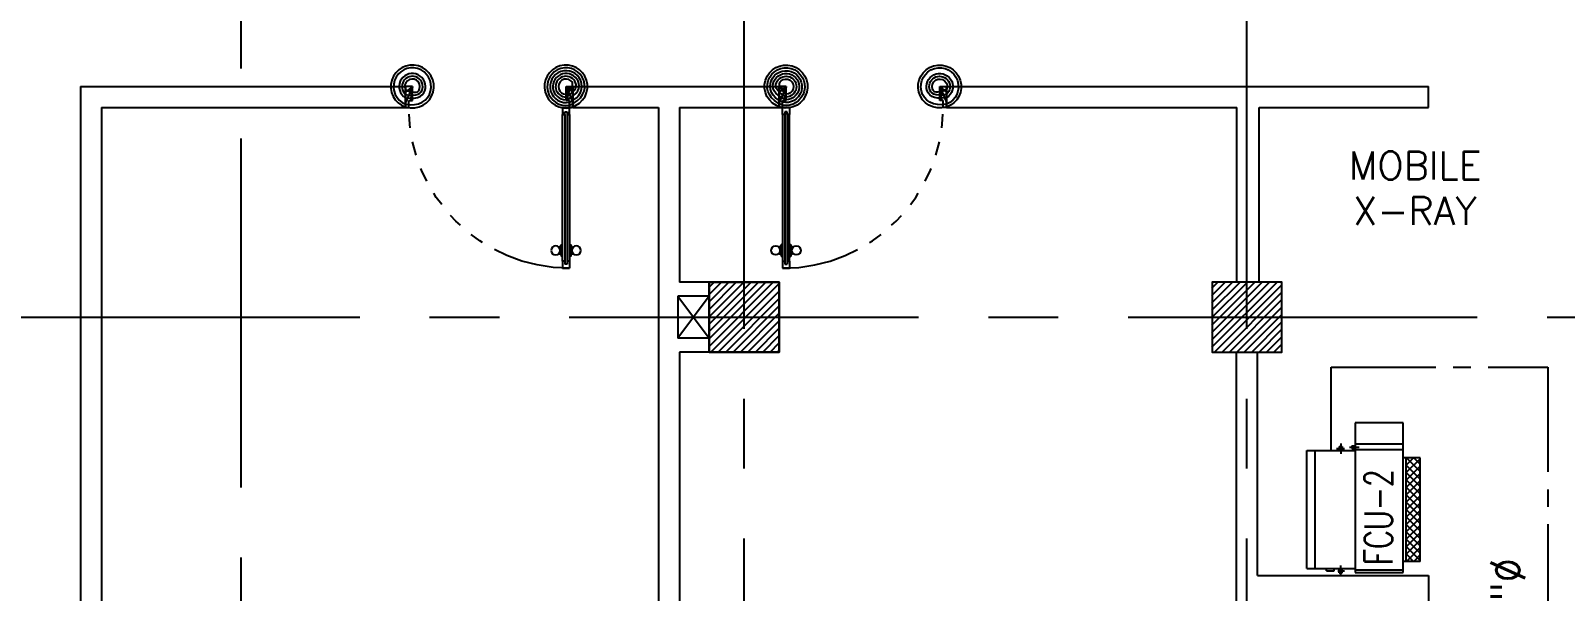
# Model space of a CAD drawing. Extents: x 417866242 to 417866861, y 43498051 to 43498155.
# Drawn here: x 417866798.56 to 417866809.55, y 43498117.68 to 43498121.69 of the extents above; entities that cross this region are included whole.
import ezdxf
from ezdxf.enums import TextEntityAlignment as Align

# ---------------------------------------------------------------- set-up
doc = ezdxf.new("R2010")
doc.units = 0
doc.header["$MEASUREMENT"] = 0
for name, pattern in [('CENTER2', [1.125, 0.75, -0.125, 0.125, -0.125]), ('CENTERX2', [4, 2.5, -0.5, 0.5, -0.5]), ('HIDDEN', [0.375, 0.25, -0.125])]:
    doc.linetypes.add(name, pattern=pattern)
doc.layers.get('0').update_dxf_attribs({"linetype": 'CONTINUOUS'})
for name, color, linetype in [('AC-CH', 6, 'CENTER2'), ('AC-CHT', 2, 'CONTINUOUS'), ('AXES', 11, 'CENTERX2'), ('COL', 11, 'CONTINUOUS'), ('DOOR', 11, 'CONTINUOUS'), ('FCU', 6, 'CONTINUOUS'), ('HAT', 11, 'CONTINUOUS'), ('RM-NAME', 11, 'CONTINUOUS'), ('SHAFT', 11, 'CONTINUOUS'), ('TEXTN', 2, 'CONTINUOUS'), ('WALL', 11, 'CONTINUOUS')]:
    doc.layers.add(name, color=color, linetype=linetype)
doc.styles.add('KHRS2', font='ROMANS.shx', dxfattribs={"height": 200})
doc.styles.add('ROMANS', font='ROMANS.shx', dxfattribs={"width": 0.6})

# ---------------------------------------------------------------- blocks, each defined once
blk = doc.blocks.new('DOOR100')
at = {"layer": 'DOOR', "color": 7, "linetype": 'ByBlock'}
for p, q in [((-82.20000000018626, 1127.642457221402), (-82.20000000018626, 1217.642457221402)), ((-75.00000000011642, 1217.642457221402), (-82.20000000018626, 1217.642457221402)), ((-75.00000000011642, 1250), (-74.99999999959255, 1300.000000000029)), ((-75.00000000011642, 1300), (-25.00000000011642, 1300)), ((-25.00000000011642, 1300), (-75.00000000011642, 1300)), ((-58.00000000011642, 1250), (-75.00000000011642, 1250)), ((-58.00000000011642, 1250), (-58.00000000011642, 1270)), ((-42.00000000011642, 1270), (-58.00000000011642, 1270)), ((-42.00000000011642, 1250), (-42.00000000011642, 1270)), ((-25.00000000011642, 1250), (-42.00000000011642, 1250)), ((-25.00000000011642, 1250), (-25.00000000011642, 1300)), ((-25.00000000011642, 1217.642457221402), (-17.80000000004657, 1217.642457221402)), ((-17.80000000004657, 1127.642457221402), (-17.80000000004657, 1217.642457221402)), ((-91.20000000018626, 1205.042457221396), (-91.20000000018626, 1140.242457221408)), ((-82.20000000018626, 1205.042457221396), (-91.20000000018626, 1205.042457221396)), ((-82.20000000018626, 1140.242457221408), (-91.20000000018626, 1140.242457221408)), ((-82.20000000018626, 1205.042457221396), (-82.20000000018626, 1140.242457221408)), ((-75.00000000011642, 1127.642457221402), (-82.20000000018626, 1127.642457221402)), ((-25.00000000011642, 1127.642457221402), (-17.80000000004657, 1127.642457221402)), ((-17.80000000004657, 1205.042457221396), (-17.80000000004657, 1140.242457221408)), ((-17.80000000004657, 1205.042457221396), (-8.800000000046566, 1205.042457221396)), ((-17.80000000004657, 1140.242457221408), (-8.800000000046566, 1140.242457221408)), ((-8.800000000046566, 1205.042457221396), (-8.800000000046566, 1140.242457221408)), ((-1200, 0), (-1200, 150)), ((-1200, 150), (-1175, 150)), ((-1200, 150), (-1200, 0)), ((-1150, 0), (-1200, 113.7099299924448)), ((-1175, 150), (-1175, 100)), ((-75, 200), (-58, 200)), ((-75, 150), (-75, 200)), ((-75, 150), (-25, 150)), ((-58, 200), (-58, 180)), ((-58, 180), (-42, 180)), ((-50, 0), (0, 113.7099299924448)), ((-42, 200), (-25, 200)), ((-42, 180), (-42, 200)), ((-25, 200), (-25, 150)), ((0, 150), (-25, 150)), ((-25, 150), (-25, 100)), ((0, 0), (0, 150)), ((0, 150), (0, 0)), ((-1150, 0), (-1200, 40.1457343158545)), ((-1150, 0), (-1200, 0)), ((-1175, 100), (-1150, 100)), ((-1150, 0), (-1163.357286043465, 100)), ((-1150, 100), (-1150, 0)), ((-50, 100), (-50, 0)), ((-50, 0), (-36.64271395653486, 100)), ((-25, 100), (-50, 100)), ((-50, 0), (0, 40.1457343158545)), ((-50, 0), (0, 0))]:
    blk.add_line(p, q, dxfattribs=at)
at = {"layer": 'DOOR', "linetype": 'ByBlock'}
for p, q in [((-75.00000000011642, 1250), (-75, 200)), ((-58, 200), (-58.00000000011642, 1250)), ((-42, 200), (-42.00000000011642, 1250)), ((-25, 200), (-25.00000000011642, 1250))]:
    blk.add_line(p, q, dxfattribs=at)
at = {"layer": 'DOOR', "color": 7, "linetype": 'ByBlock'}
for centre in [(-123.5309442150756, 1172.642457221402), (23.53094421490096, 1172.642457221402)]:
    blk.add_circle(centre, 32.39999999998526, dxfattribs=at)
at = {"layer": 'DOOR', "linetype": 'HIDDEN', "ltscale": 0.5}
blk.add_arc((-24.99999999965075, 149.9999999994106), 1150.000000000618, 90, 179.9999999995831, dxfattribs=at)
at = {"layer": 'DOOR', "color": 7, "linetype": 'ByBlock'}
for centre, radius, start, end in [((-1150, 0), 154.4019578127773, 103.7142292212167, 108.8947114515936), ((-1150, 0), 134.4019578127773, 100.7199763555959, 111.8401506085482), ((-50, 0), 134.4019578127773, 68.15984939145177, 79.28002364440412), ((-50, 0), 114.4019578127773, 64.0838418833441, 77.3774258719247), ((-50, 0), 154.4019578127773, 71.10528854840643, 76.28577077878333), ((-1150, 0), 94.40195781277725, 90, 121.981811965689), ((-1150, 0), 74.40195781277725, 90, 132.2235735847074), ((-1150, 0), 54.40195781277725, 90, 156.7926171089788), ((-1150, 0), 34.40195781277725, 90, 180), ((-1150, 0), 14.40195781277725, 90, 180), ((-50, 0), 94.40195781277725, 58.01818803431096, 90), ((-50, 0), 74.40195781277725, 47.7764264152926, 90), ((-50, 0), 54.40195781277725, 23.20738289102122, 90), ((-50, 0), 34.40195781277725, 0, 90), ((-50, 0), 14.40195781277725, 0, 90)]:
    blk.add_arc(centre, radius, start, end, dxfattribs=at)
blk = doc.blocks.new('*X98')
at = {"color": 0}
for p, q in [((42139.22208648524, 155523.7944497481), (42605.16161054878, 155989.7339738117)), ((42139.22208648524, 155576.8274583371), (42552.12860195979, 155989.7339738117)), ((42139.22208648524, 155629.8604669261), (42499.0955933708, 155989.7339738117)), ((42139.22208648524, 155682.8934755151), (42446.06258478181, 155989.7339738117)), ((42139.22208648524, 155735.9264841041), (42393.02957619282, 155989.7339738117)), ((42139.22208648523, 155788.9594926931), (42339.99656760383, 155989.7339738117)), ((42139.22208648523, 155841.9925012821), (42286.96355901484, 155989.7339738117)), ((42139.22208648522, 155895.025509871), (42233.93055042584, 155989.7339738117)), ((42139.22208648522, 155948.05851846), (42180.89754183685, 155989.7339738117)), ((42158.19461913777, 155489.7339738117), (42639.22208648516, 155970.7614411591)), ((42211.22762772677, 155489.7339738117), (42639.22208648516, 155917.7284325701)), ((42264.26063631575, 155489.7339738117), (42639.22208648517, 155864.6954239811)), ((42317.29364490475, 155489.7339738117), (42639.22208648517, 155811.6624153921)), ((42370.32665349374, 155489.7339738117), (42639.22208648517, 155758.6294068031)), ((42423.35966208273, 155489.7339738117), (42639.22208648518, 155705.5963982141)), ((42476.39267067172, 155489.7339738117), (42639.22208648518, 155652.5633896251)), ((42529.42567926071, 155489.7339738117), (42639.22208648518, 155599.5303810361)), ((42582.45868784971, 155489.7339738117), (42639.22208648518, 155546.4973724472)), ((42635.49169643869, 155489.7339738117), (42639.22208648519, 155493.4643638582))]:
    blk.add_line(p, q, dxfattribs=at)
blk = doc.blocks.new('*X97')
at = {"color": 0}
for p, q in [((38539.2220864853, 155530.0390337996), (38998.91702649739, 155989.7339738117)), ((38539.22208648529, 155583.0720423886), (38945.8840179084, 155989.7339738117)), ((38539.22208648529, 155636.1050509776), (38892.85100931941, 155989.7339738117)), ((38539.22208648529, 155689.1380595666), (38839.81800073042, 155989.7339738117)), ((38539.22208648529, 155742.1710681555), (38786.78499214142, 155989.7339738117)), ((38539.22208648528, 155795.2040767445), (38733.75198355244, 155989.7339738117)), ((38539.22208648528, 155848.2370853335), (38680.71897496344, 155989.7339738117)), ((38539.22208648528, 155901.2700939225), (38627.68596637445, 155989.7339738117)), ((38539.22208648527, 155954.3031025115), (38574.65295778546, 155989.7339738117)), ((38551.95003508638, 155489.7339738117), (39039.22208648522, 155977.0060252105)), ((38604.98304367538, 155489.7339738117), (39039.22208648522, 155923.9730166215)), ((38658.01605226436, 155489.7339738117), (39039.22208648523, 155870.9400080325)), ((38711.04906085336, 155489.7339738117), (39039.22208648523, 155817.9069994435)), ((38764.08206944235, 155489.7339738117), (39039.22208648524, 155764.8739908546)), ((38817.11507803134, 155489.7339738117), (39039.22208648524, 155711.8409822656)), ((38870.14808662033, 155489.7339738117), (39039.22208648524, 155658.8079736766)), ((38923.18109520932, 155489.7339738117), (39039.22208648524, 155605.7749650876)), ((38976.21410379831, 155489.7339738117), (39039.22208648524, 155552.7419564986)), ((39029.2471123873, 155489.7339738117), (39039.22208648525, 155499.7089479096))]:
    blk.add_line(p, q, dxfattribs=at)
blk = doc.blocks.new('COL50')
at = {"layer": 'COL'}
blk.add_lwpolyline([(-249.9999999999709, 250), (-249.9999999999418, -250), (250, -250), (249.9999999999709, 250)], close=True, dxfattribs=at)
blk = doc.blocks.new('RM1')
at = {"layer": 'RM-NAME', "style": 'ROMANS'}
for tag, p in [('ROOMNAME1', (0, 323.8095238059759)), ('ROOMNAME2', (0, 0))]:
    blk.add_attdef(tag, text='', height=200, dxfattribs=at).set_placement(p, align=Align.MIDDLE)
blk = doc.blocks.new('*X39')
at = {"color": 0}
for p, q in [((16890.47746209932, -2466.570672882412), (16943.4517006644, -2413.596434317336)), ((16990.47746209933, -2512.466117304769), (16891.6077791119, -2413.596434317336)), ((16990.47746209933, -2459.433108715778), (16944.64078770089, -2413.596434317336)), ((16890.47746209932, -2519.603681471403), (16990.47746209933, -2419.603681471401)), ((16990.47746209933, -2565.49912589376), (16890.47746209932, -2465.499125893757)), ((16890.47746209932, -2572.636690060394), (16990.47746209933, -2472.636690060392)), ((16990.47746209933, -2618.532134482751), (16890.47746209932, -2518.532134482748)), ((16890.47746209932, -2625.669698649385), (16990.47746209933, -2525.669698649383)), ((16990.47746209933, -2671.565143071742), (16890.47746209932, -2571.565143071739)), ((16890.47746209932, -2678.702707238376), (16990.47746209933, -2578.702707238374)), ((16990.47746209933, -2724.598151660733), (16890.47746209932, -2624.59815166073)), ((16890.47746209932, -2731.735715827367), (16990.47746209933, -2631.735715827365)), ((16990.47746209933, -2777.631160249724), (16890.47746209932, -2677.631160249721)), ((16890.47746209932, -2784.768724416358), (16990.47746209933, -2684.768724416357)), ((16990.47746209933, -2830.664168838715), (16890.47746209932, -2730.664168838713)), ((16890.47746209932, -2837.801733005349), (16990.47746209933, -2737.801733005348)), ((16990.47746209933, -2883.697177427706), (16890.47746209932, -2783.697177427704)), ((16890.47746209932, -2890.83474159434), (16990.47746209933, -2790.834741594339)), ((16990.47746209933, -2936.730186016697), (16890.47746209932, -2836.730186016694)), ((16890.47746209932, -2943.867750183331), (16990.47746209933, -2843.86775018333)), ((16990.47746209933, -2989.763194605689), (16890.47746209932, -2889.763194605686)), ((16890.47746209932, -2996.900758772323), (16990.47746209933, -2896.900758772321)), ((16990.47746209933, -3042.796203194679), (16890.47746209932, -2942.796203194677)), ((16890.47746209932, -3049.933767361314), (16990.47746209933, -2949.933767361312)), ((16990.47746209933, -3095.82921178367), (16890.47746209932, -2995.829211783668)), ((16890.47746209932, -3102.966775950305), (16990.47746209933, -3002.966775950303)), ((16990.47746209933, -3148.862220372662), (16890.47746209932, -3048.862220372659)), ((16891.53081232129, -3154.946434317336), (16990.47746209933, -3055.999784539294)), ((16943.52866745501, -3154.946434317336), (16890.47746209932, -3101.89522896165)), ((16944.56382091028, -3154.946434317336), (16990.47746209933, -3109.032793128285))]:
    blk.add_line(p, q, dxfattribs=at)
blk = doc.blocks.new('WHE06')
at = {"color": 3}
for p, q in [((688.9750000238419, 621.5), (346.0749999880791, 621.5)), ((346.0749999880791, 621.5), (346.0749999880791, 469.1000000014901)), ((688.9750000238419, 469.1000000014901), (688.9750000238419, 621.5)), ((232.1000000238419, 452.25), (232.1000000238419, 422.25)), ((232.1000000238419, 452.25), (252.1000000238419, 452.25)), ((242.1000000238419, 472.1842434704304), (242.1000000238419, 399.4801759719849)), ((252.1000000238419, 452.25), (252.1000000238419, 422.25)), ((304.9940044879913, 447.6499999985099), (373.2827185988426, 447.6499999985099)), ((321.0749999880791, 457.6499999985099), (321.0749999880791, 437.6499999985099)), ((321.0749999880791, 457.6499999985099), (346.0749999880791, 457.6499999985099)), ((60.32499998807907, -422.25), (60.32499998807907, 422.25)), ((212.2971614003181, 437.25), (269.0589052438736, 437.25)), ((321.0749999880791, 437.6499999985099), (346.0749999880791, 437.6499999985099)), ((346.0749999880791, 430.4178223386407), (688.9750000238419, 430.4178223386407)), ((811.1999999880791, 370.6749999970198), (688.9750000238419, 370.6749999970198)), ((711.1999999880791, -370.6749999970198), (711.1999999880791, 370.6749999970198)), ((811.1999999880791, -370.6749999970198), (811.1999999880791, 370.6749999970198)), ((141.6357128024101, -437.25), (141.6357128024101, -422.25)), ((141.6357128024101, -437.25), (196.5700032711029, -437.25)), ((196.5700032711029, -437.25), (196.5700032711029, -422.25)), ((221.3790392279625, -437.25), (269.0589052438736, -437.25)), ((232.1000000238419, -452.25), (232.1000000238419, -422.25)), ((242.1000000238419, -472.1842434704304), (242.1000000238419, -399.4801759719849)), ((252.1000000238419, -452.25), (252.1000000238419, -422.25)), ((346.0749999880791, -430.4178223386407), (688.9750000238419, -430.4178223386407)), ((811.1999999880791, -370.6749999970198), (688.9750000238419, -370.6749999970198)), ((232.1000000238419, -452.25), (252.1000000238419, -452.25))]:
    blk.add_line(p, q, dxfattribs=at)
at = {"color": 6}
for p, q in [((346.0749999880791, 469.1000000014901), (346.0749999880791, -450.8250000029802)), ((688.9750000238419, 469.1000000014901), (346.0749999880791, 469.1000000014901)), ((688.9750000238419, -450.8250000029802), (688.9750000238419, 469.1000000014901)), ((0, -422.25), (0, 422.25)), ((0, 422.25), (346.0749999880791, 422.25)), ((0, -422.25), (346.0749999880791, -422.25)), ((346.0749999880791, -450.8250000029802), (688.9750000238419, -450.8250000029802))]:
    blk.add_line(p, q, dxfattribs=at)
at = {"color": 11}
blk.add_blockref('*X39', (-16179.27746212482, 2784.271434314549), dxfattribs=at)

msp = doc.modelspace()

# ---------------------------------------------------------------- linework, layer by layer
at = {"layer": 'AC-CH'}
for p, q in [((417866807.870164, 43498118.68419175), (417866807.870164, 43498119.28210611)), ((417866807.870164, 43498119.28210611), (417866809.4232923, 43498119.28210611)), ((417866809.4232923, 43498119.28210611), (417866809.4232923, 43498112.15612842))]:
    msp.add_line(p, q, dxfattribs=at)
at = {"layer": 'AXES'}
for p, q in [((417866803.6684786, 43498075.55546302), (417866803.6684786, 43498154.03293495)), ((417866807.2684786, 43498075.55546302), (417866807.2684786, 43498154.03293495)), ((417866800.0684786, 43498082.41975666), (417866800.0684786, 43498141.23975666)), ((417866778.4170337, 43498119.63975666), (417866847.5084786, 43498119.63975666))]:
    msp.add_line(p, q, dxfattribs=at)
at = {"layer": 'COL'}
msp.add_lwpolyline([(417866803.4184785, 43498119.88975666), (417866803.4184785, 43498119.38975666), (417866803.9184785, 43498119.38975666), (417866803.9184785, 43498119.88975666)], close=True, dxfattribs=at)
at = {"layer": 'SHAFT', "linetype": 'ByBlock'}
for p, q in [((417866803.4184786, 43498119.78975666), (417866803.1934786, 43498119.48975666)), ((417866803.1934786, 43498119.78975666), (417866803.4184786, 43498119.48975666))]:
    msp.add_line(p, q, dxfattribs=at)
at = {"layer": 'WALL'}
for p, q in [((417866798.9184786, 43498121.28975666), (417866801.2434786, 43498121.28975666)), ((417866798.9184786, 43498121.28975666), (417866798.9184786, 43498114.78983147)), ((417866801.2434786, 43498121.28975666), (417866801.2434786, 43498121.13975666)), ((417866802.4434786, 43498121.28975666), (417866803.9184786, 43498121.28975666)), ((417866802.4434786, 43498121.28975666), (417866802.4434786, 43498121.13975666)), ((417866805.1184786, 43498121.28975666), (417866808.5684786, 43498121.28975666)), ((417866799.0684786, 43498121.13975666), (417866799.0684786, 43498113.53975666)), ((417866799.0684786, 43498121.13975666), (417866801.2434786, 43498121.13975666)), ((417866802.4434786, 43498121.13975666), (417866803.0559786, 43498121.13975666)), ((417866803.0559786, 43498121.13975666), (417866803.0559786, 43498113.53975666)), ((417866803.2059786, 43498121.13975666), (417866803.2059786, 43498119.88975666)), ((417866803.2059786, 43498121.13975666), (417866803.9184786, 43498121.13975666)), ((417866805.1184786, 43498121.13975666), (417866807.1965502, 43498121.13975666)), ((417866807.1965502, 43498119.88975666), (417866807.1965502, 43498121.13975666)), ((417866807.3556492, 43498119.88975666), (417866807.3556492, 43498121.13975666)), ((417866807.3556492, 43498121.13975666), (417866808.5684786, 43498121.13975666)), ((417866803.1934786, 43498119.78975666), (417866803.1934786, 43498119.48975666)), ((417866803.2059786, 43498119.38975666), (417866803.2059786, 43498113.88975666)), ((417866807.1934786, 43498117.71475665), (417866807.1934786, 43498119.38975666)), ((417866807.3434786, 43498117.78975666), (417866807.3434786, 43498119.38975666)), ((417866808.5684786, 43498117.78975666), (417866808.5684786, 43498113.38975666)), ((417866807.1934786, 43498113.88975666), (417866807.1934786, 43498117.71475665))]:
    msp.add_line(p, q, dxfattribs=at)
at = {"layer": 'WALL', "linetype": 'ByBlock'}
for p, q in [((417866803.9184786, 43498121.13975666), (417866803.9184786, 43498121.28975666)), ((417866805.1184786, 43498121.13975666), (417866805.1184786, 43498121.28975666)), ((417866808.5684786, 43498121.13975666), (417866808.5684786, 43498121.28975666)), ((417866803.4184786, 43498119.88975666), (417866803.2059786, 43498119.88975666)), ((417866803.4184786, 43498119.78975666), (417866803.1934786, 43498119.78975666)), ((417866803.4184786, 43498119.48975666), (417866803.1934786, 43498119.48975666)), ((417866803.4184786, 43498119.38975666), (417866803.2059786, 43498119.38975666)), ((417866807.3434786, 43498117.78975666), (417866808.5684786, 43498117.78975666))]:
    msp.add_line(p, q, dxfattribs=at)
at = {"layer": 'WALL', "linetype": 'ByBlock', "ltscale": 0.3}
for points in [[(417866803.4184786, 43498119.88975666), (417866803.9184786, 43498119.88975666), (417866803.9184786, 43498119.38975666), (417866803.4184786, 43498119.38975666)], [(417866807.5184786, 43498119.88975666), (417866807.0184786, 43498119.88975666), (417866807.0184786, 43498119.38975666), (417866807.5184786, 43498119.38975666)]]:
    msp.add_lwpolyline(points, close=True, dxfattribs=at)

# ---------------------------------------------------------------- block references
at = {"layer": 'COL', "xscale": 0.0009999871253967285, "yscale": 0.001000002026557922, "zscale": 0.001}
msp.add_blockref('COL50', (417866807.2684785, 43498119.63975666), dxfattribs=at)
at = {"layer": 'DOOR', "yscale": 0.001000002026557922, "zscale": 0.001, "rotation": 180}
for p, xscale in [((417866802.4434786, 43498121.28975666), -0.0009999871253967285), ((417866803.9184786, 43498121.28975666), 0.0009999871253967285)]:
    msp.add_blockref('DOOR100', p, dxfattribs=dict(at, xscale=xscale))
at = {"layer": 'FCU', "linetype": 'ByBlock', "xscale": 0.0009999871253967285, "yscale": 0.001000002026557922, "zscale": 0.001}
msp.add_blockref('WHE06', (417866807.6971287, 43498118.2619409), dxfattribs=at)
at = {"layer": 'HAT', "xscale": 0.0009999871253967285, "yscale": 0.001000002026557922, "zscale": 0.001}
for name in ['*X97', '*X98']:
    msp.add_blockref(name, (417866764.8792564, 43497963.90002269), dxfattribs=at)
at = {"layer": 'RM-NAME'}
ref = msp.add_blockref('RM1', (417866808.471567, 43498120.40071374), dxfattribs=dict(at, xscale=0.0009999871253967285, yscale=0.001000002026557922, zscale=0.001))
ref.add_attrib('ROOMNAME2', 'X-RAY', dxfattribs={"height": 0.2, "style": 'ROMANS'}).set_placement((417866808.471567, 43498120.40071374), align=Align.MIDDLE)
ref.add_attrib('ROOMNAME1', 'MOBILE', dxfattribs={"height": 0.2, "style": 'ROMANS'}).set_placement((417866808.471567, 43498120.72452327), align=Align.MIDDLE)

# ---------------------------------------------------------------- texts
at = {"layer": 'AC-CHT', "style": 'KHRS2', "width": 0.8}
msp.add_text('0.75"%%C', height=0.25, rotation=90, dxfattribs=at).set_placement((417866809.13565, 43498117.45929723), align=Align.MIDDLE)
at = {"layer": 'TEXTN', "style": 'ROMANS', "width": 0.75}
msp.add_text('FCU-2', height=0.2, rotation=90, dxfattribs=at).set_placement((417866808.3105011, 43498117.86425291))

doc.saveas('drawing.dxf')
